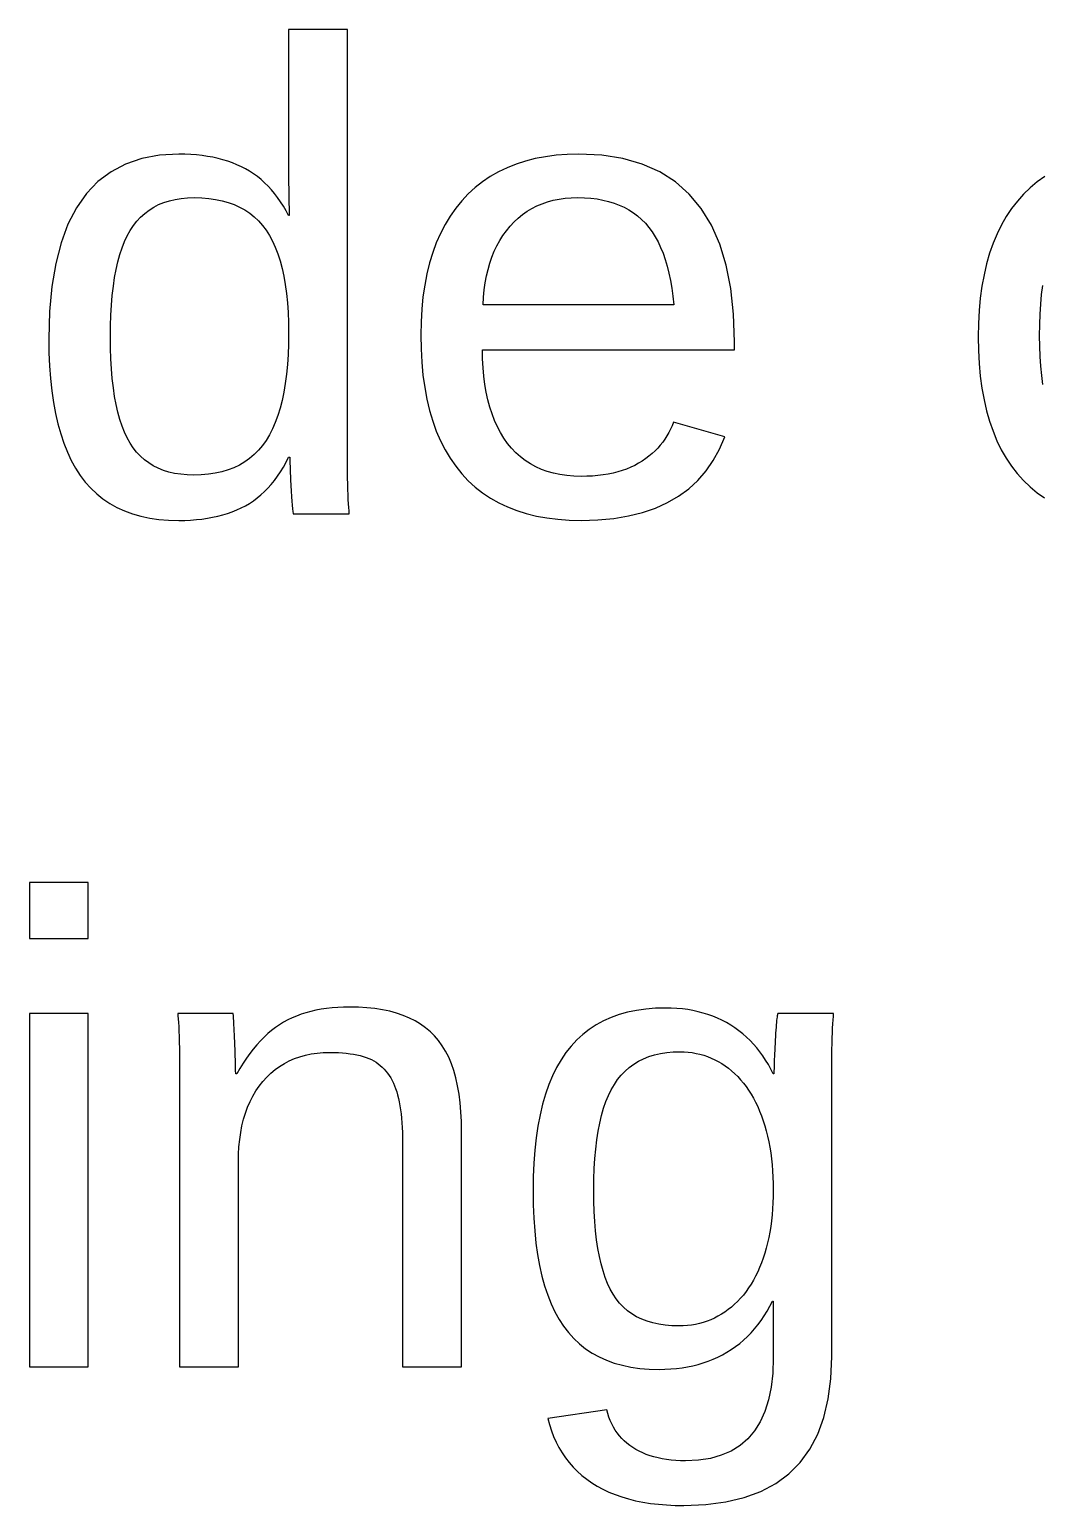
# Model space of a CAD drawing. Extents: x -27 to 133, y -77 to 15.
# Drawn here: x 89.48 to 92.95, y -36.52 to -31.46 of the extents above; entities that cross this region are included whole.
import ezdxf

# ---------------------------------------------------------------- set-up
doc = ezdxf.new("R2010")
doc.units = 0
doc.layers.get('0').update_dxf_attribs({"linetype": 'CONTINUOUS'})

msp = doc.modelspace()

# ---------------------------------------------------------------- linework, layer by layer
for points in [[(90.0105, -33.141), (90.0307, -33.1401), (90.0504, -33.1386), (90.0696, -33.1365), (90.0882, -33.1339), (90.1063, -33.1306), (90.1239, -33.1267), (90.141, -33.1222), (90.1576, -33.1172), (90.1736, -33.1115), (90.1891, -33.1053), (90.2041, -33.0984), (90.2186, -33.091), (90.2325, -33.0828), (90.2461, -33.0739), (90.2592, -33.0642), (90.2719, -33.0537), (90.2842, -33.0425), (90.296, -33.0304), (90.3074, -33.0176), (90.3184, -33.004), (90.329, -32.9896), (90.3391, -32.9744), (90.3487, -32.9585), (90.358, -32.9418), (90.3668, -32.9242), (90.3713, -32.9242), (90.3713, -32.9316), (90.3714, -32.9391), (90.3715, -32.9469), (90.3717, -32.9549), (90.3719, -32.963), (90.3721, -32.9714), (90.3724, -32.98), (90.3728, -32.9889), (90.3732, -32.9979), (90.3736, -33.0071), (90.3741, -33.0166), (90.3746, -33.0263), (90.3752, -33.0361), (90.3758, -33.0458), (90.3764, -33.055), (90.377, -33.0636), (90.3776, -33.0716), (90.3781, -33.0791), (90.3787, -33.086), (90.3793, -33.0924), (90.3798, -33.0982), (90.3804, -33.1035), (90.3809, -33.1082), (90.3814, -33.1123), (90.382, -33.1159), (90.3825, -33.1189), (90.5749, -33.1189), (90.5739, -33.1089), (90.573, -33.0973), (90.5722, -33.0842), (90.5714, -33.0696), (90.5708, -33.0534), (90.5702, -33.0357), (90.5697, -33.0166), (90.5692, -32.9958), (90.5689, -32.9736), (90.5686, -32.9498), (90.5684, -32.9246), (90.5683, -32.8977), (90.5682, -32.8694), (90.5682, -31.4585), (90.3668, -31.4585), (90.3668, -31.9609), (90.3691, -32.0962), (90.3668, -32.0962), (90.358, -32.0797), (90.3488, -32.0639), (90.3391, -32.0488), (90.329, -32.0344), (90.3185, -32.0207), (90.3076, -32.0077), (90.2962, -31.9954), (90.2844, -31.9838), (90.2722, -31.9729), (90.2596, -31.9627), (90.2465, -31.9532), (90.233, -31.9444), (90.2191, -31.9363), (90.2047, -31.9288), (90.1898, -31.922), (90.1743, -31.9157), (90.1583, -31.91), (90.1418, -31.905), (90.1247, -31.9005), (90.107, -31.8966), (90.0888, -31.8933), (90.0701, -31.8907), (90.0508, -31.8886), (90.031, -31.8871), (90.0107, -31.8862), (89.9898, -31.8859), (89.9239, -31.8896), (89.8633, -31.9009), (89.8079, -31.9196), (89.7579, -31.9459), (89.7131, -31.9796), (89.6735, -32.0208), (89.6393, -32.0695), (89.6103, -32.1257), (89.5866, -32.1894), (89.5681, -32.2606), (89.555, -32.3393), (89.5471, -32.4255), (89.5444, -32.5192), (89.5451, -32.5664), (89.547, -32.6118), (89.5502, -32.6553), (89.5547, -32.6969), (89.5604, -32.7367), (89.5674, -32.7745), (89.5757, -32.8105), (89.5853, -32.8446), (89.5962, -32.8768), (89.6083, -32.9072), (89.6217, -32.9356), (89.6364, -32.9622), (89.6524, -32.9869), (89.6697, -33.0097), (89.6885, -33.0308), (89.7087, -33.0499), (89.7303, -33.0673), (89.7534, -33.0828), (89.7779, -33.0965), (89.8039, -33.1084), (89.8313, -33.1185), (89.8601, -33.1267), (89.8904, -33.1331), (89.9221, -33.1376), (89.9552, -33.1404), (89.9898, -33.1413)], [(91.427, -33.1396), (91.4813, -33.1345), (91.5324, -33.126), (91.5801, -33.1142), (91.6246, -33.0989), (91.6659, -33.0803), (91.7038, -33.0583), (91.7385, -33.0328), (91.7699, -33.004), (91.7981, -32.9718), (91.8229, -32.9362), (91.8445, -32.8972), (91.8629, -32.8549), (91.6861, -32.8045), (91.6815, -32.8167), (91.6763, -32.8286), (91.6705, -32.8402), (91.6641, -32.8514), (91.657, -32.8623), (91.6494, -32.8729), (91.6412, -32.8832), (91.6324, -32.8931), (91.623, -32.9027), (91.6129, -32.9119), (91.6023, -32.9208), (91.5911, -32.9294), (91.5792, -32.9377), (91.5668, -32.9455), (91.5537, -32.9526), (91.5401, -32.9591), (91.5258, -32.9651), (91.5109, -32.9703), (91.4953, -32.975), (91.4792, -32.9791), (91.4625, -32.9825), (91.4451, -32.9853), (91.4271, -32.9875), (91.4085, -32.989), (91.3893, -32.9899), (91.3694, -32.9903), (91.3444, -32.9896), (91.3204, -32.9876), (91.2972, -32.9842), (91.2751, -32.9796), (91.2538, -32.9735), (91.2335, -32.9662), (91.2141, -32.9575), (91.1957, -32.9475), (91.1782, -32.9361), (91.1617, -32.9234), (91.1461, -32.9093), (91.1314, -32.894), (91.1177, -32.8773), (91.1049, -32.8593), (91.0932, -32.8402), (91.0825, -32.82), (91.0728, -32.7987), (91.0642, -32.7762), (91.0565, -32.7527), (91.0499, -32.728), (91.0443, -32.7021), (91.0397, -32.6752), (91.0361, -32.6471), (91.0336, -32.6179), (91.032, -32.5876), (91.0315, -32.5561), (91.8953, -32.5561), (91.8953, -32.5293), (91.8922, -32.4341), (91.8827, -32.3465), (91.8669, -32.2666), (91.8448, -32.1943), (91.8164, -32.1295), (91.7816, -32.0724), (91.7406, -32.0229), (91.6932, -31.9811), (91.6395, -31.9468), (91.5795, -31.9202), (91.5132, -31.9011), (91.4406, -31.8897), (91.3616, -31.8859), (91.3222, -31.8868), (91.2842, -31.8897), (91.2477, -31.8944), (91.2126, -31.901), (91.1789, -31.9096), (91.1466, -31.92), (91.1157, -31.9323), (91.0863, -31.9465), (91.0583, -31.9626), (91.0317, -31.9806), (91.0065, -32.0005), (90.9828, -32.0222), (90.9605, -32.0459), (90.9397, -32.0713), (90.9206, -32.0984), (90.9032, -32.1272), (90.8874, -32.1576), (90.8732, -32.1897), (90.8608, -32.2234), (90.85, -32.2588), (90.8408, -32.2958), (90.8334, -32.3345), (90.8275, -32.3748), (90.8234, -32.4168), (90.8209, -32.4605), (90.8201, -32.5058), (90.8209, -32.5534), (90.8234, -32.5992), (90.8275, -32.6431), (90.8334, -32.6852), (90.8408, -32.7255), (90.85, -32.7639), (90.8608, -32.8005), (90.8732, -32.8352), (90.8874, -32.8681), (90.9032, -32.8992), (90.9206, -32.9284), (90.9397, -32.9558), (90.9605, -32.9813), (90.9828, -33.005), (91.0067, -33.0267), (91.0321, -33.0466), (91.059, -33.0646), (91.0875, -33.0807), (91.1174, -33.0949), (91.1489, -33.1072), (91.1818, -33.1176), (91.2163, -33.1262), (91.2523, -33.1328), (91.2899, -33.1375), (91.3289, -33.1404), (91.3694, -33.1413)], [(90.0185, -32.9851), (89.9967, -32.9832), (89.976, -32.9799), (89.9562, -32.9754), (89.9374, -32.9696), (89.9197, -32.9624), (89.9029, -32.954), (89.8871, -32.9443), (89.8723, -32.9332), (89.8585, -32.9209), (89.8457, -32.9073), (89.8339, -32.8923), (89.823, -32.8761), (89.8131, -32.8584), (89.804, -32.839), (89.7956, -32.8178), (89.7881, -32.795), (89.7813, -32.7704), (89.7754, -32.7442), (89.7702, -32.7162), (89.7658, -32.6865), (89.7623, -32.6551), (89.7595, -32.622), (89.7575, -32.5872), (89.7563, -32.5507), (89.7559, -32.5125), (89.7563, -32.4744), (89.7575, -32.438), (89.7595, -32.4033), (89.7623, -32.3702), (89.7659, -32.3387), (89.7703, -32.309), (89.7755, -32.2809), (89.7815, -32.2544), (89.7883, -32.2297), (89.796, -32.2065), (89.8044, -32.1851), (89.8136, -32.1653), (89.8236, -32.1472), (89.8345, -32.1305), (89.8464, -32.1152), (89.8593, -32.1012), (89.8733, -32.0886), (89.8882, -32.0773), (89.9041, -32.0673), (89.921, -32.0587), (89.9389, -32.0513), (89.9578, -32.0454), (89.9777, -32.0407), (89.9986, -32.0374), (90.0205, -32.0354), (90.0435, -32.0347), (90.0689, -32.0354), (90.0933, -32.0374), (90.1166, -32.0407), (90.1387, -32.0453), (90.1599, -32.0513), (90.1799, -32.0585), (90.1988, -32.0672), (90.2167, -32.0771), (90.2334, -32.0883), (90.2491, -32.1009), (90.2637, -32.1148), (90.2772, -32.13), (90.2896, -32.1466), (90.301, -32.1646), (90.3116, -32.1841), (90.3211, -32.2051), (90.3298, -32.2276), (90.3376, -32.2517), (90.3444, -32.2773), (90.3504, -32.3044), (90.3554, -32.333), (90.3595, -32.3632), (90.3627, -32.3949), (90.365, -32.4281), (90.3664, -32.4628), (90.3668, -32.4991), (90.3664, -32.5367), (90.365, -32.5727), (90.3627, -32.6072), (90.3595, -32.6402), (90.3554, -32.6716), (90.3504, -32.7015), (90.3444, -32.7298), (90.3376, -32.7566), (90.3298, -32.7818), (90.3211, -32.8055), (90.3116, -32.8276), (90.301, -32.8481), (90.2896, -32.8672), (90.2772, -32.8847), (90.2636, -32.9009), (90.249, -32.9156), (90.2332, -32.9289), (90.2163, -32.9409), (90.1983, -32.9514), (90.1792, -32.9605), (90.159, -32.9682), (90.1377, -32.9745), (90.1152, -32.9795), (90.0917, -32.983), (90.067, -32.9851), (90.0412, -32.9858)], [(91.0353, -32.3758), (91.0377, -32.3508), (91.0411, -32.3266), (91.0454, -32.3033), (91.0506, -32.2809), (91.0568, -32.2593), (91.0639, -32.2386), (91.0719, -32.2188), (91.0809, -32.1998), (91.0908, -32.1817), (91.1016, -32.1645), (91.1134, -32.1481), (91.1261, -32.1326), (91.1396, -32.1181), (91.1539, -32.1048), (91.1688, -32.0926), (91.1845, -32.0816), (91.2009, -32.0718), (91.2181, -32.0631), (91.2359, -32.0556), (91.2545, -32.0492), (91.2738, -32.044), (91.2939, -32.0399), (91.3146, -32.037), (91.3361, -32.0353), (91.3583, -32.0347), (91.3811, -32.0352), (91.4031, -32.0368), (91.4242, -32.0394), (91.4445, -32.043), (91.464, -32.0477), (91.4827, -32.0534), (91.5005, -32.0602), (91.5175, -32.068), (91.5336, -32.0768), (91.5489, -32.0867), (91.5634, -32.0976), (91.577, -32.1095), (91.5899, -32.1225), (91.6019, -32.1367), (91.6131, -32.152), (91.6236, -32.1686), (91.6334, -32.1864), (91.6424, -32.2054), (91.6506, -32.2257), (91.6581, -32.2471), (91.6649, -32.2698), (91.6708, -32.2938), (91.6761, -32.3189), (91.6805, -32.3453), (91.6842, -32.3729), (91.6872, -32.4017), (91.0338, -32.4017)], [(89.6798, -34.382), (89.4784, -34.382), (89.4784, -34.5744), (89.6798, -34.5744)], [(89.6798, -34.8318), (89.4784, -34.8318), (89.4784, -36.0424), (89.6798, -36.0424)], [(90.1945, -35.3409), (90.195, -35.3141), (90.1965, -35.2883), (90.199, -35.2634), (90.2025, -35.2394), (90.2069, -35.2163), (90.2124, -35.1941), (90.2189, -35.1729), (90.2263, -35.1525), (90.2348, -35.1331), (90.2442, -35.1146), (90.2546, -35.097), (90.266, -35.0803), (90.2785, -35.0645), (90.2917, -35.0498), (90.3057, -35.0362), (90.3205, -35.0238), (90.3359, -35.0126), (90.3521, -35.0026), (90.369, -34.9938), (90.3867, -34.9861), (90.405, -34.9796), (90.4241, -34.9743), (90.444, -34.9702), (90.4645, -34.9673), (90.4858, -34.9655), (90.5078, -34.9649), (90.5229, -34.9651), (90.5373, -34.9656), (90.5512, -34.9665), (90.5645, -34.9677), (90.5773, -34.9692), (90.5895, -34.9711), (90.6011, -34.9734), (90.6122, -34.9759), (90.6226, -34.9789), (90.6325, -34.9821), (90.6419, -34.9857), (90.6507, -34.9897), (90.6589, -34.994), (90.6666, -34.9987), (90.674, -35.0038), (90.6811, -35.0094), (90.6879, -35.0154), (90.6943, -35.0218), (90.7004, -35.0287), (90.7062, -35.036), (90.7116, -35.0438), (90.7167, -35.052), (90.7215, -35.0606), (90.7259, -35.0697), (90.7301, -35.0792), (90.7338, -35.0891), (90.7373, -35.0996), (90.7405, -35.1107), (90.7434, -35.1224), (90.7461, -35.1348), (90.7484, -35.1478), (90.7505, -35.1615), (90.7523, -35.1758), (90.7539, -35.1907), (90.7551, -35.2063), (90.7561, -35.2225), (90.7568, -35.2393), (90.7572, -35.2568), (90.7573, -35.2749), (90.7573, -36.0424), (90.9599, -36.0424), (90.9599, -35.2357), (90.9593, -35.2013), (90.9577, -35.1685), (90.9549, -35.1372), (90.9511, -35.1074), (90.9462, -35.0792), (90.9402, -35.0525), (90.9331, -35.0273), (90.9249, -35.0037), (90.9156, -34.9816), (90.9052, -34.961), (90.8938, -34.9419), (90.8812, -34.9244), (90.8675, -34.9084), (90.8527, -34.8938), (90.8366, -34.8803), (90.8192, -34.868), (90.8006, -34.8568), (90.7807, -34.8469), (90.7596, -34.8381), (90.7372, -34.8305), (90.7135, -34.824), (90.6885, -34.8188), (90.6623, -34.8147), (90.6348, -34.8117), (90.6061, -34.81), (90.5761, -34.8094), (90.5555, -34.8097), (90.5355, -34.8106), (90.5159, -34.8122), (90.4969, -34.8143), (90.4785, -34.8171), (90.4605, -34.8205), (90.4431, -34.8245), (90.4262, -34.8291), (90.4098, -34.8343), (90.3939, -34.8402), (90.3786, -34.8466), (90.3638, -34.8537), (90.3495, -34.8614), (90.3356, -34.8698), (90.3219, -34.8792), (90.3086, -34.8893), (90.2954, -34.9004), (90.2826, -34.9123), (90.27, -34.925), (90.2576, -34.9387), (90.2455, -34.9532), (90.2337, -34.9686), (90.2221, -34.9848), (90.2108, -35.0019), (90.1997, -35.0199), (90.1889, -35.0388), (90.1856, -35.0388), (90.1852, -35.0255), (90.1849, -35.0129), (90.1846, -35.001), (90.1843, -34.9897), (90.1839, -34.9791), (90.1836, -34.9692), (90.1833, -34.9599), (90.183, -34.9514), (90.1828, -34.9435), (90.1825, -34.9362), (90.1822, -34.9296), (90.1819, -34.9237), (90.1817, -34.9185), (90.1814, -34.9136), (90.1812, -34.9088), (90.1809, -34.9042), (90.1807, -34.8995), (90.1805, -34.895), (90.1802, -34.8906), (90.18, -34.8862), (90.1798, -34.882), (90.1796, -34.8778), (90.1794, -34.8737), (90.1792, -34.8697), (90.179, -34.8658), (90.1789, -34.862), (90.1787, -34.8583), (90.1785, -34.8548), (90.1783, -34.8516), (90.1782, -34.8486), (90.178, -34.8459), (90.1778, -34.8433), (90.1777, -34.841), (90.1775, -34.8389), (90.1773, -34.837), (90.1771, -34.8354), (90.177, -34.8339), (90.1768, -34.8327), (90.1766, -34.8318), (89.9864, -34.8318), (89.9874, -34.84), (89.9883, -34.8501), (89.9892, -34.8622), (89.9899, -34.8763), (89.9906, -34.8922), (89.9912, -34.9102), (89.9917, -34.9301), (89.9921, -34.9519), (89.9925, -34.9757), (89.9928, -35.0014), (89.993, -35.0291), (89.9931, -35.0587), (89.9931, -35.0902), (89.9931, -36.0424), (90.1945, -36.0424)], [(91.7969, -36.5149), (91.8659, -36.5059), (91.9288, -36.4908), (91.9858, -36.4696), (92.0368, -36.4425), (92.0818, -36.4093), (92.1208, -36.37), (92.1538, -36.3247), (92.1808, -36.2734), (92.2018, -36.216), (92.2168, -36.1526), (92.2258, -36.0832), (92.2288, -36.0077), (92.2288, -35.0824), (92.2288, -35.0539), (92.2289, -35.0269), (92.2291, -35.0015), (92.2294, -34.9776), (92.2298, -34.9553), (92.2302, -34.9345), (92.2307, -34.9152), (92.2313, -34.8974), (92.232, -34.8812), (92.2327, -34.8666), (92.2336, -34.8534), (92.2345, -34.8418), (92.2355, -34.8318), (92.0442, -34.8318), (92.0435, -34.8334), (92.0428, -34.8359), (92.0421, -34.8394), (92.0414, -34.8437), (92.0407, -34.8489), (92.04, -34.855), (92.0393, -34.8619), (92.0386, -34.8698), (92.038, -34.8785), (92.0373, -34.8882), (92.0366, -34.8987), (92.0359, -34.9101), (92.0352, -34.9224), (92.0345, -34.9348), (92.0339, -34.9467), (92.0334, -34.958), (92.0329, -34.9687), (92.0324, -34.9788), (92.032, -34.9883), (92.0317, -34.9973), (92.0314, -35.0057), (92.0312, -35.0134), (92.031, -35.0206), (92.0308, -35.0273), (92.0308, -35.0333), (92.0307, -35.0388), (92.0285, -35.0388), (92.0203, -35.0224), (92.0116, -35.0065), (92.0024, -34.9913), (91.9927, -34.9767), (91.9825, -34.9626), (91.9718, -34.9492), (91.9606, -34.9363), (91.9488, -34.924), (91.9366, -34.9123), (91.9238, -34.9012), (91.9105, -34.8907), (91.8968, -34.8808), (91.8825, -34.8715), (91.8677, -34.8628), (91.8526, -34.8548), (91.837, -34.8475), (91.8211, -34.8409), (91.8047, -34.835), (91.7879, -34.8298), (91.7708, -34.8252), (91.7532, -34.8214), (91.7352, -34.8183), (91.7168, -34.8159), (91.698, -34.8141), (91.6788, -34.8131), (91.6593, -34.8127), (91.6247, -34.8136), (91.5914, -34.8164), (91.5596, -34.8209), (91.5292, -34.8272), (91.5001, -34.8353), (91.4724, -34.8453), (91.4461, -34.857), (91.4212, -34.8706), (91.3977, -34.8859), (91.3756, -34.9031), (91.3548, -34.9221), (91.3354, -34.9429), (91.3174, -34.9655), (91.3008, -34.99), (91.2855, -35.0165), (91.2715, -35.0449), (91.2589, -35.0754), (91.2476, -35.1079), (91.2376, -35.1423), (91.2289, -35.1788), (91.2216, -35.2172), (91.2156, -35.2577), (91.211, -35.3001), (91.2076, -35.3445), (91.2056, -35.3909), (91.205, -35.4393), (91.2056, -35.487), (91.2075, -35.5328), (91.2105, -35.5765), (91.2149, -35.6182), (91.2205, -35.6579), (91.2273, -35.6956), (91.2353, -35.7314), (91.2446, -35.7651), (91.2551, -35.7968), (91.2669, -35.8265), (91.2799, -35.8542), (91.2941, -35.88), (91.3096, -35.9037), (91.3264, -35.9255), (91.3446, -35.9456), (91.3642, -35.964), (91.3851, -35.9806), (91.4075, -35.9954), (91.4313, -36.0086), (91.4565, -36.0199), (91.4831, -36.0295), (91.511, -36.0374), (91.5404, -36.0435), (91.5712, -36.0479), (91.6033, -36.0505), (91.6369, -36.0514), (91.6572, -36.051), (91.6771, -36.05), (91.6965, -36.0482), (91.7156, -36.0458), (91.7343, -36.0427), (91.7526, -36.0389), (91.7705, -36.0343), (91.788, -36.0291), (91.8051, -36.0232), (91.8219, -36.0166), (91.8382, -36.0093), (91.8541, -36.0013), (91.8696, -35.9926), (91.8847, -35.9833), (91.8992, -35.9732), (91.9133, -35.9624), (91.9269, -35.951), (91.9399, -35.9389), (91.9525, -35.9261), (91.9645, -35.9127), (91.9761, -35.8985), (91.9871, -35.8837), (91.9976, -35.8682), (92.0077, -35.852), (92.0172, -35.8351), (92.0262, -35.8175), (92.0285, -35.8175), (92.0285, -36.0122), (92.0267, -36.0643), (92.0214, -36.1123), (92.0125, -36.1561), (92, -36.1957), (91.984, -36.2312), (91.9644, -36.2625), (91.9412, -36.2896), (91.9145, -36.3125), (91.8842, -36.3313), (91.8504, -36.3459), (91.813, -36.3563), (91.772, -36.3626), (91.7275, -36.3647), (91.7105, -36.3644), (91.6941, -36.3636), (91.6782, -36.3622), (91.6627, -36.3604), (91.6478, -36.358), (91.6334, -36.355), (91.6195, -36.3515), (91.6061, -36.3475), (91.5932, -36.3429), (91.5808, -36.3378), (91.569, -36.3322), (91.5576, -36.326), (91.5468, -36.3193), (91.5365, -36.3121), (91.5268, -36.3045), (91.5176, -36.2964), (91.5091, -36.2878), (91.5011, -36.2788), (91.4936, -36.2693), (91.4868, -36.2593), (91.4805, -36.2489), (91.4749, -36.2381), (91.4697, -36.2268), (91.4652, -36.215), (91.4612, -36.2028), (91.4579, -36.1901), (91.2553, -36.2192), (91.261, -36.2408), (91.2676, -36.2617), (91.2753, -36.2818), (91.2839, -36.3011), (91.2936, -36.3197), (91.3042, -36.3375), (91.3158, -36.3545), (91.3284, -36.3707), (91.342, -36.3861), (91.3566, -36.4008), (91.3722, -36.4147), (91.3888, -36.4278), (91.4064, -36.4402), (91.4249, -36.4517), (91.4444, -36.4623), (91.4649, -36.4719), (91.4863, -36.4807), (91.5087, -36.4885), (91.532, -36.4954), (91.5563, -36.5014), (91.5815, -36.5064), (91.6077, -36.5106), (91.6348, -36.5138), (91.6629, -36.5161), (91.6919, -36.5175), (91.7219, -36.5179)], [(91.6811, -35.9019), (91.6581, -35.9), (91.6363, -35.8968), (91.6156, -35.8923), (91.596, -35.8865), (91.5775, -35.8794), (91.5601, -35.8711), (91.5438, -35.8614), (91.5286, -35.8505), (91.5146, -35.8383), (91.5016, -35.8248), (91.4898, -35.8101), (91.4791, -35.794), (91.4693, -35.7765), (91.4604, -35.7573), (91.4522, -35.7365), (91.4447, -35.714), (91.4381, -35.6898), (91.4322, -35.664), (91.4272, -35.6366), (91.4229, -35.6075), (91.4193, -35.5767), (91.4166, -35.5443), (91.4147, -35.5102), (91.4135, -35.4745), (91.4131, -35.4371), (91.4135, -35.3993), (91.4148, -35.3632), (91.4168, -35.3288), (91.4198, -35.296), (91.4235, -35.2648), (91.4281, -35.2353), (91.4335, -35.2074), (91.4398, -35.1812), (91.4469, -35.1565), (91.4548, -35.1336), (91.4636, -35.1123), (91.4732, -35.0926), (91.4836, -35.0746), (91.4949, -35.058), (91.5073, -35.0428), (91.5206, -35.0289), (91.5349, -35.0163), (91.5502, -35.005), (91.5665, -34.9951), (91.5838, -34.9865), (91.6021, -34.9792), (91.6214, -34.9733), (91.6417, -34.9686), (91.663, -34.9653), (91.6852, -34.9633), (91.7085, -34.9627), (91.7227, -34.963), (91.7366, -34.964), (91.7503, -34.9657), (91.7638, -34.968), (91.777, -34.971), (91.79, -34.9747), (91.8028, -34.9791), (91.8154, -34.9841), (91.8277, -34.9898), (91.8398, -34.9961), (91.8516, -35.0031), (91.8632, -35.0108), (91.8746, -35.0192), (91.8857, -35.0282), (91.8964, -35.0378), (91.9067, -35.0479), (91.9166, -35.0587), (91.9261, -35.0701), (91.9353, -35.0821), (91.944, -35.0946), (91.9523, -35.1078), (91.9603, -35.1215), (91.9679, -35.1359), (91.975, -35.1508), (91.9818, -35.1664), (91.9882, -35.1825), (91.9942, -35.1992), (91.9996, -35.2164), (92.0046, -35.234), (92.0092, -35.2522), (92.0132, -35.2708), (92.0168, -35.2899), (92.0199, -35.3094), (92.0225, -35.3295), (92.0247, -35.3501), (92.0263, -35.3711), (92.0275, -35.3926), (92.0283, -35.4146), (92.0285, -35.4371), (92.0283, -35.4591), (92.0275, -35.4806), (92.0263, -35.5016), (92.0247, -35.5221), (92.0225, -35.5422), (92.0199, -35.5619), (92.0168, -35.581), (92.0132, -35.5997), (92.0092, -35.6179), (92.0046, -35.6356), (91.9996, -35.6529), (91.9942, -35.6697), (91.9882, -35.686), (91.9818, -35.7019), (91.975, -35.7171), (91.9678, -35.7317), (91.9602, -35.7458), (91.9522, -35.7593), (91.9439, -35.7722), (91.9351, -35.7846), (91.9259, -35.7964), (91.9163, -35.8076), (91.9064, -35.8182), (91.896, -35.8282), (91.8852, -35.8377), (91.8741, -35.8466), (91.8626, -35.8549), (91.8508, -35.8625), (91.8389, -35.8694), (91.8266, -35.8757), (91.8141, -35.8814), (91.8014, -35.8863), (91.7884, -35.8906), (91.7751, -35.8943), (91.7616, -35.8972), (91.7479, -35.8996), (91.7339, -35.9012), (91.7196, -35.9022), (91.7051, -35.9025)]]:
    msp.add_lwpolyline(points, close=True)
for points in [[(92.9592, -31.9629), (92.9337, -31.9809), (92.9096, -32.0009), (92.8869, -32.0227), (92.8655, -32.0465), (92.8457, -32.072), (92.8274, -32.0993), (92.8107, -32.1283), (92.7956, -32.159), (92.7821, -32.1914), (92.7702, -32.2255), (92.7599, -32.2614), (92.7511, -32.2989), (92.744, -32.3382), (92.7384, -32.3792), (92.7345, -32.4219), (92.7321, -32.4663), (92.7313, -32.5125), (92.7321, -32.559), (92.7344, -32.6037), (92.7384, -32.6467), (92.7439, -32.6879), (92.7511, -32.7274), (92.7598, -32.7652), (92.77, -32.8012), (92.7819, -32.8355), (92.7954, -32.868), (92.8104, -32.8988), (92.827, -32.9279), (92.8452, -32.9552), (92.865, -32.9807), (92.8863, -33.0045), (92.909, -33.0263), (92.9331, -33.0463), (92.9586, -33.0643)], [(92.9529, -32.6754), (92.9488, -32.6449), (92.9457, -32.6129), (92.9434, -32.5794), (92.9421, -32.5444), (92.9416, -32.508), (92.942, -32.4701), (92.9433, -32.434), (92.9454, -32.3996), (92.9484, -32.3669), (92.9522, -32.3359)]]:
    msp.add_lwpolyline(points)

doc.saveas('drawing.dxf')
